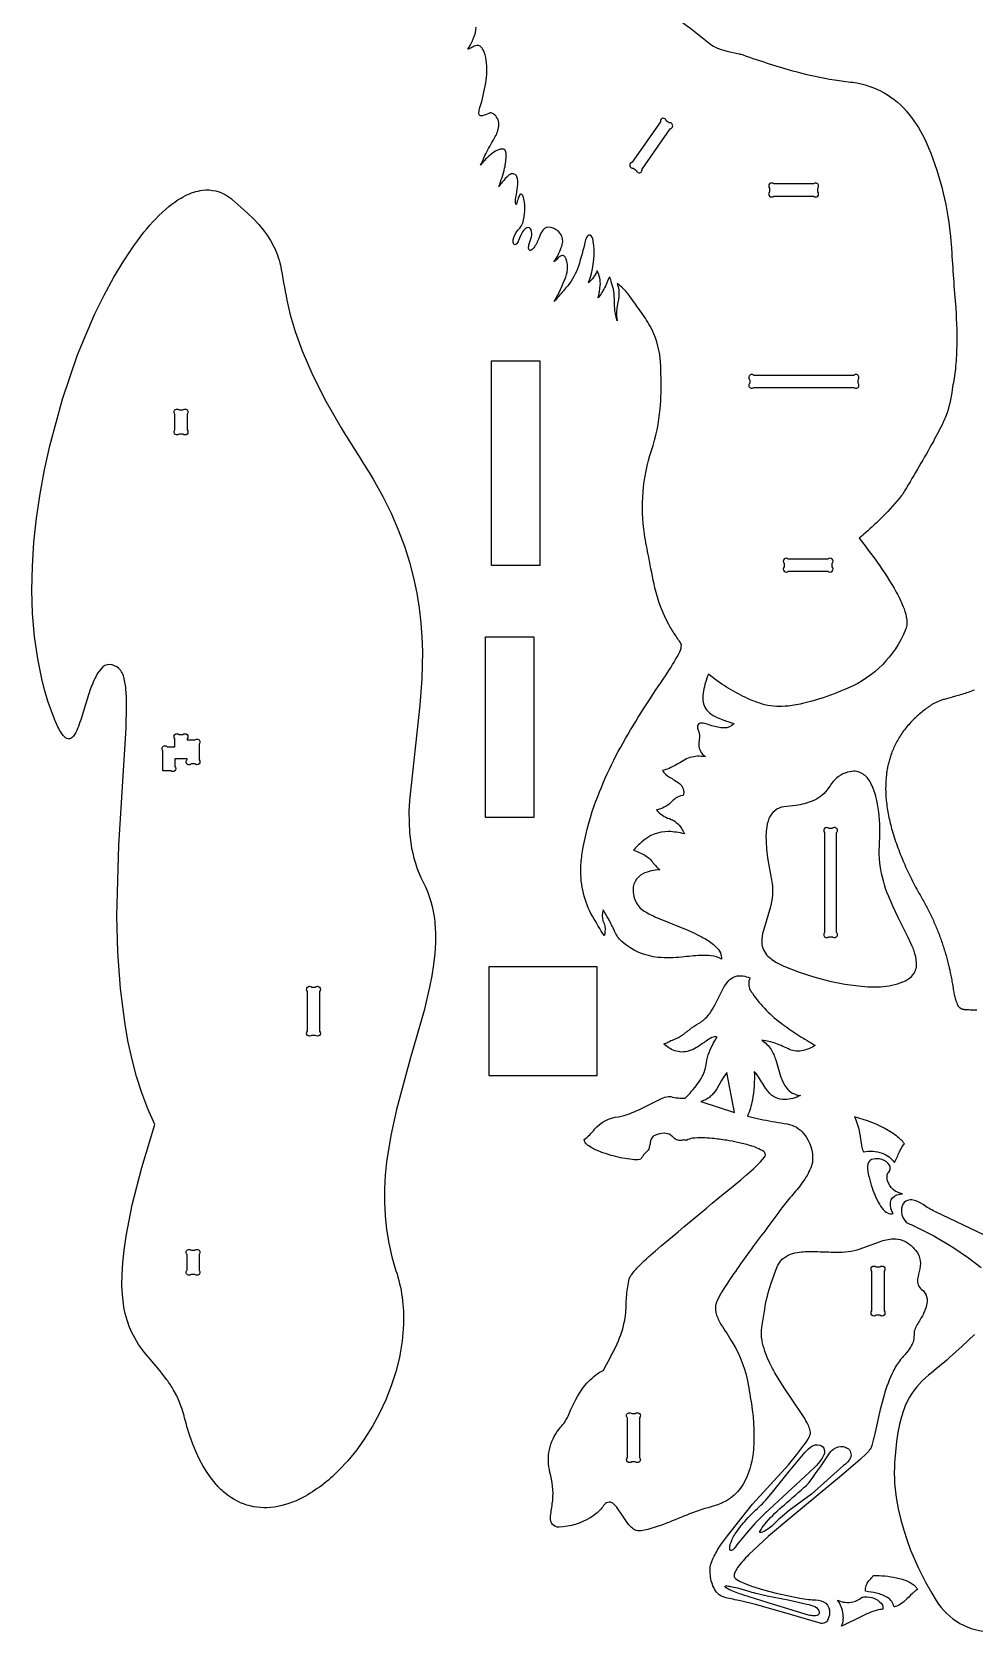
# Model space of a CAD drawing. Extents: x -1116 to 228, y -507 to 750.
# Drawn here: x -1116 to -646, y -507 to 290 of the extents above; entities that cross this region are included whole.
import ezdxf

# ---------------------------------------------------------------- set-up
doc = ezdxf.new("R2010")
doc.units = 0
doc.header["$MEASUREMENT"] = 0
doc.layers.get('0').update_dxf_attribs({"linetype": 'CONTINUOUS'})

msp = doc.modelspace()

# ---------------------------------------------------------------- linework, layer by layer
for points in [[(-792.49, 295.52, -0.01128), (-778.98, 285.02, 0.017062), (-776.07, 282.96, 0.072049), (-770.88, 280.85), (-769.39, 280.49, -0.01154), (-763.32, 279.14, -0.018161), (-761.35, 278.55, 0.016245), (-735.02, 270.23, 0.026713), (-715.76, 266.09, 0.00602), (-706.63, 264.94, -0.194929), (-678.64, 249.09, -0.065662), (-670.07, 235.05, -0.076089), (-658.1, 189.33, -0.010793), (-657.45, 181.92, 0.004744), (-655.38, 152.43, -0.024747), (-654.89, 131.47, -0.020341), (-655.69, 120.98, -0.006469), (-657.09, 111.9, -0.054595), (-660.25, 98.62, -0.023475), (-661.55, 95.58, -0.003522), (-666.47, 86.08, -0.006452), (-680.8, 61.4, -0.028451), (-682.32, 59.14, -0.035399), (-691.69, 48.65, -0.014833), (-700.33, 40.44, -0.01448), (-703.39, 37.91, -0.005387), (-694.48, 25.86, -0.027357), (-684.98, 10.96, -0.036168), (-681.12, 2.64, -0.047841), (-679.73, -2.78, -0.133467), (-680.52, -8.07, -0.195065), (-708.83, -36.76, -0.018121), (-723.24, -42.23, -0.046553), (-738.88, -45.75, -0.084877), (-750.48, -45.12, -0.046468), (-759.97, -41.58, -0.057491), (-778.63, -29.91, 0.040272), (-781.08, -38.22, 0.059723), (-781.38, -42.93, 0.204024), (-778.1, -49.13, 0.066166), (-774.21, -51.49, 0.023647), (-770.88, -52.83, 0.004179), (-765.81, -54.49, -0.221576), (-770.88, -56.67, -0.049112), (-773.9, -56.32, -0.022024), (-779.96, -54.61, 0.07677), (-782.46, -54.27, 0.368768), (-784.03, -55.82, 0.167601), (-783.68, -57.81, -0.142778), (-783.07, -61.05), (-783.39, -64.23, 0.226834), (-781.09, -70.1, 0.029904), (-779.99, -71.07, 0.120362), (-787.88, -71.45, 0.054248), (-791.19, -72.97, -0.037779), (-798.21, -76.8, -0.03573), (-801.47, -77.9, 0.108884), (-798.01, -81.15, -0.023328), (-792.96, -84.35, -0.304075), (-791.11, -90.26, 0.172257), (-795.31, -91.97, 0.015624), (-797.26, -93.82, -0.126166), (-804.4, -97.49, 0.159924), (-797.99, -101.83, -0.169479), (-792.02, -106.69, -0.028036), (-790.55, -109.39, 0.054025), (-798.57, -108.28, 0.187631), (-811.75, -113.35, 0.035356), (-815.87, -117.52, -0.026894), (-810.27, -120.09, -0.12622), (-806.07, -123.95, 0.023604), (-803.95, -126.35, 0.028182), (-802.74, -127.41, 0.121417), (-811.22, -129.28, 0.316562), (-816.08, -138.67, 0.113865), (-813.65, -145.17, 0.104774), (-811.31, -147.38, 0.048376), (-805.22, -150.67), (-788.87, -157.42, -0.026788), (-780.1, -161.74, -0.056321), (-774.88, -165.63, -0.091364), (-772.65, -168.75, -0.117983), (-772.13, -171.83, 0.113696), (-777.2, -170.1, 0.038488), (-782.55, -169.98, 0.010595), (-791.79, -170.82, -0.045665), (-803.56, -170.93, -0.160313), (-821.74, -163.05, -0.107795), (-825.41, -157.81, 0.018382), (-828.32, -151.82, 0.010595), (-831.12, -147.27, 0.14993), (-831.13, -152.79, -0.142811), (-830.15, -158.26, -0.043536), (-830.51, -160.29, -0.009166), (-836.38, -150.38, -0.136722), (-842.17, -126.76, -0.034985), (-841.45, -119.01, -0.047572), (-835.49, -95.47, -0.049129), (-818.63, -59.78, -0.013002), (-808.26, -43.1, -0.001707), (-798.83, -28.86, 0.028813), (-792.85, -18.71, 0.117585), (-792.08, -15.13, 0.068926), (-793.46, -12.91, -0.004271), (-796.8, -7.8, -0.014171), (-798.34, -5.16, -0.067835), (-805.26, 13.18, -0.007492), (-808.29, 28.38, -0.011616), (-810.45, 39.82, -0.116005), (-806.96, 81.56, 0.058729), (-802.65, 102.34, 0.034588), (-802.22, 118.22, 0.017223), (-802.59, 127.19, 0.101289), (-807.69, 143.52, 0.039687), (-812.55, 151.09, 0.002555), (-817.94, 158.57, 0.046825), (-821.8, 162.9, 0.03239), (-824.03, 164.64, -0.141383), (-823.63, 155.83, 0.095027), (-824.09, 146.05, -0.080435), (-825.4, 156.16, 0.080215), (-826.81, 165.11, 0.016458), (-827.79, 167.98, 0.060426), (-828.56, 166.63, -0.049165), (-831.63, 160.28, -0.038745), (-833.61, 157.64, 0.052805), (-832.48, 163.67, 0.133268), (-833.97, 170.94, -0.100181), (-838.36, 165.08, 0.112683), (-835.74, 183.82, 0.025479), (-836.23, 186.94, 0.199166), (-837.45, 188.74, 0.239362), (-838.2, 188.71, 0.162909), (-839.55, 187.16, 0.046713), (-840.01, 185.79, -0.027488), (-843.4, 173.36, -0.084717), (-848.69, 163.62, -0.01214), (-853.16, 158.47, 0.013043), (-855.43, 155.77, 0.043966), (-849.69, 167.94, 0.067499), (-848.76, 172.94, 0.147675), (-850.18, 178.12, 0.276984), (-851.38, 178.69, 0.14629), (-853.59, 177.32, -0.047142), (-855.55, 175.5, 0.054033), (-851.93, 182.61, 0.049008), (-851.22, 185.55, 0.243874), (-853.21, 190.43, 0.122491), (-856.93, 192.64, 0.284407), (-861.12, 191.25, 0.094414), (-862.83, 188.03, -0.063711), (-865.22, 183, -0.08538), (-866.88, 181.32, -0.528978), (-868.14, 181.74, -0.127217), (-868.03, 183.9, 0.013968), (-866.78, 187.91, 0.139277), (-866.9, 191.41, 0.379421), (-869.05, 192.49, 0.144681), (-871.22, 190.51, 0.046032), (-873.18, 186.18, -0.116081), (-874.51, 184.21, -0.458736), (-875.56, 184.36, -0.154243), (-875.85, 185.08, -0.169345), (-874.47, 190.07, -0.029638), (-872.52, 192.34, 0.105602), (-870.69, 196.4, 0.131829), (-870.97, 208.21, 0.196275), (-871.98, 209.28, 0.314844), (-872.51, 209.07, 0.099362), (-873.45, 207.02, -0.020501), (-874.26, 204.3, -0.135581), (-874.49, 204.07, -0.094612), (-874.73, 205.88, -0.032815), (-874.31, 209.1, 0.013265), (-873.59, 214.12, 0.10414), (-874.02, 217.83, 0.461234), (-877.43, 219.08, 0.069383), (-878.22, 218.53, 0.0462), (-881.31, 215.19, -0.010825), (-883.02, 213.09, 0.028618), (-880.15, 222.16, 0.061215), (-879.36, 228.8, 0.096451), (-879.73, 230.66, 0.077242), (-880.25, 231.42, 0.145762), (-880.96, 231.7, 0.125517), (-883.73, 231.07, 0.097963), (-890.14, 226.04, 0.020473), (-892.11, 223.62, -0.008383), (-889.18, 230.01, -0.008378), (-884.8, 237.91, 0.123306), (-883.05, 243.97, 0.248359), (-885.77, 249.25, 0.180514), (-887.35, 249.65, 0.104371), (-888.02, 249.37, -0.014831), (-891.2, 248.22, -0.133821), (-892.38, 248.26, -0.214295), (-892.85, 248.83, -0.096233), (-892.95, 249.65, -0.037845), (-892.47, 252.35, 0.033358), (-889.53, 264.58, 0.066497), (-889.29, 275.96, 0.080817), (-890.92, 281.18, 0.050035), (-891.8, 282.48, 0.284757), (-894.64, 283.17, 0.056058), (-895.91, 282.65, 0.006873), (-898.15, 281.35, -0.371157), (-898.3, 281.44, -0.203127), (-898.26, 281.76, 0.027111), (-895.61, 286.91, 0.082729), (-894.26, 292.46, 0.129258)], [(-637.93, -310.81), (-658.47, -301.07), (-665.82, -297.5, -0.045664), (-671.6, -294.04, 0.088584), (-676.6, -291.85, 0.119592), (-679.36, -291.97, 0.23556), (-682.07, -294.81, 0.287763), (-680.03, -302.76, 0.136483), (-677.62, -303.96), (-666.3, -309.66), (-656.79, -315.23), (-648.95, -320.55), (-642.67, -325.44)], [(-645.98, -358.79), (-652.06, -364.62), (-658.38, -370.3, -0.004482), (-668.91, -379.05, 0.104118), (-679.35, -391.74, 0.036181), (-681.41, -396.6), (-682.44, -399.87), (-683.35, -403.52), (-684.15, -407.58), (-684.83, -412.11), (-685.81, -422.7, 0.036692), (-685.68, -434.33), (-685.02, -440.04), (-684.03, -445.62), (-682.78, -451.06), (-681.29, -456.31), (-679.63, -461.35), (-677.85, -466.13), (-674.1, -474.81), (-670.46, -482.08), (-667.33, -487.69), (-665.1, -491.35, 0.253648), (-637.51, -506.95, 0.076419)]]:
    msp.add_lwpolyline(points, format="xyb")
for points in [[(-802.55, 245.24), (-816.56, 225.07, 1), (-816.03, 222.12), (-814.58, 221.12, 1), (-811.63, 221.65), (-797.62, 241.82, 1), (-798.16, 244.77), (-799.6, 245.77, 1)], [(-934.29, -326.99, -0.089177), (-930.59, -353.83, -0.044698), (-932.59, -370.17), (-934.35, -377.35), (-936.61, -384.41), (-939.31, -391.3), (-942.43, -397.97), (-945.92, -404.39), (-949.74, -410.5), (-953.87, -416.27), (-958.26, -421.64), (-962.88, -426.57, -0.075071), (-980.66, -439.95, -0.081965), (-994.95, -444.75, -0.225067), (-1020.45, -436.97, -0.035881), (-1024.42, -432.9), (-1026.47, -430.34), (-1028.44, -427.52), (-1030.33, -424.42), (-1032.14, -421.04), (-1033.86, -417.38), (-1035.48, -413.43), (-1037.01, -409.19), (-1038.44, -404.64, 0.007965), (-1040.85, -396.01, 0.017613), (-1042.12, -392.56), (-1043.54, -389.4), (-1045.09, -386.49, 0.027289), (-1048.49, -381.28), (-1052.16, -376.62), (-1059.6, -367.77, -0.138286), (-1070.12, -343.43), (-1070.61, -339.03), (-1070.85, -334.2), (-1070.81, -328.91), (-1070.47, -323.11), (-1069.81, -316.78), (-1068.81, -309.86), (-1065.7, -294.14), (-1060.98, -275.66), (-1054.46, -254.1), (-1057.9, -246.42), (-1060.91, -238.45), (-1063.54, -230.24), (-1065.79, -221.8), (-1067.71, -213.18), (-1069.29, -204.4), (-1071.59, -186.52), (-1072.87, -168.4), (-1073.32, -150.3), (-1072.45, -115.21), (-1068.77, -56.62), (-1068.51, -45.88), (-1068.61, -41.28), (-1068.89, -37.23, 0.054642), (-1070.16, -30.63, 0.068887), (-1071.48, -28.04, 0.151918), (-1075.7, -25.19, 0.242227), (-1080.35, -26.27, 0.09036), (-1083.48, -30.3, 0.042645), (-1086.63, -37.56), (-1089.68, -47.16, -0.017936), (-1092.55, -55.88, -0.039817), (-1094.41, -59.83, -0.104613), (-1096.17, -61.78, -0.324546), (-1098.96, -61.55, -0.090204), (-1100.98, -59.27, -0.03308), (-1102.78, -56.05), (-1104.08, -53.15), (-1105.99, -48.29), (-1107.72, -43.31), (-1109.26, -38.2), (-1110.63, -32.98), (-1112.85, -22.23), (-1114.42, -11.12), (-1115.35, 0.31), (-1115.68, 11.97), (-1115.45, 23.83), (-1114.68, 35.81), (-1113.41, 47.86), (-1111.66, 59.92), (-1109.47, 71.93), (-1106.86, 83.82), (-1100.54, 107.04), (-1092.95, 129.1), (-1088.74, 139.54), (-1084.32, 149.52), (-1079.69, 158.97), (-1074.91, 167.83), (-1069.99, 176.04), (-1064.96, 183.55), (-1059.87, 190.29, -0.051933), (-1047.45, 203.05, -0.050495), (-1039.24, 208.49, -0.079989), (-1030.72, 211.18, -0.179391), (-1017.95, 208.12, -0.030736), (-1015.91, 206.6), (-1008.43, 199.99), (-1005.37, 196.97), (-1002.71, 194.1), (-1000.43, 191.37), (-998.48, 188.74), (-996.84, 186.19), (-995.46, 183.69, -0.05989), (-991.92, 173.78, -0.001284), (-988.64, 156.37), (-986.96, 149.09), (-984.53, 140.75), (-981.06, 131.14), (-976.27, 120.07), (-969.88, 107.34), (-961.61, 92.75, -0.001794), (-945.72, 67.32), (-940.92, 58.7), (-936.75, 50.26), (-933.16, 41.98), (-930.12, 33.87), (-927.59, 25.92), (-925.54, 18.13), (-923.92, 10.49), (-922.71, 3), (-921.86, -4.33), (-921.34, -11.52), (-921.11, -18.56), (-921.38, -32.23), (-922.37, -45.36), (-927.62, -92.87), (-927.82, -98.29), (-927.78, -103.61), (-927.49, -108.83), (-926.89, -113.95, 0.083188), (-920.76, -133.47, -0.08967), (-915.01, -153.19, -0.018402), (-914.64, -158.39), (-914.62, -163.68), (-914.93, -169.07), (-915.54, -174.56), (-916.41, -180.13), (-917.51, -185.8), (-920.28, -197.38), (-927.14, -221.49), (-934.06, -246.69), (-936.88, -259.64), (-938.94, -272.8), (-939.6, -279.44), (-939.97, -286.13), (-940.02, -292.86), (-939.71, -299.63), (-939.02, -306.42), (-937.91, -313.25), (-936.34, -320.11)], [(-745.98, 208.28), (-726.22, 208.28, 1), (-724.1, 210.4), (-724.1, 212.16, 1), (-726.22, 214.28), (-745.98, 214.28, 1), (-748.1, 212.16), (-748.1, 210.4, 1)], [(-758.03, 116.81), (-758.03, 115.06, 1), (-755.91, 112.94), (-706.15, 112.94, 1), (-704.03, 115.06), (-704.03, 116.81, 1), (-706.15, 118.94), (-755.91, 118.94, 1)], [(-1038.42, 99.6), (-1038.42, 91.84, -1), (-1040.54, 89.72), (-1042.3, 89.72, -1), (-1044.42, 91.84), (-1044.42, 99.6, -1), (-1042.3, 101.72), (-1040.54, 101.72, -1)], [(-738.8, 21.45), (-719.04, 21.45, 1), (-716.92, 23.57), (-716.92, 25.33, 1), (-719.04, 27.45), (-738.8, 27.45, 1), (-740.92, 25.33), (-740.92, 23.57, 1)], [(-1044.42, -71.99), (-1044.42, -75.88, -1), (-1046.54, -78), (-1050.42, -78), (-1050.42, -68.12, -1), (-1048.3, -66), (-1044.42, -66), (-1044.42, -62.11, -1), (-1042.3, -59.99), (-1040.54, -59.99, -1), (-1038.42, -62.11), (-1038.42, -62.61), (-1034.54, -62.61, -1), (-1032.42, -64.73), (-1032.42, -72.49, -1), (-1034.54, -74.61), (-1036.3, -74.61, -1), (-1038.42, -72.49), (-1038.42, -71.99)], [(-708, -78.49, 0.184786), (-716.42, -83.41, 0.011262), (-719.43, -87.48, -0.136433), (-726.89, -93.15, -0.06075), (-735, -95.24, -0.002184), (-741.02, -95.92, 0.268235), (-748.41, -101.81, 0.072196), (-749.72, -107.28, 0.020413), (-749.9, -110.13), (-749.87, -113.4), (-749.62, -117.12), (-749.11, -121.31), (-748.35, -126, -0.008958), (-746.95, -133.23, -0.07392), (-747.01, -142.43, -0.02065), (-747.65, -145.78), (-751.18, -157.52, 0.078559), (-752.05, -163.48, 0.192808), (-748.94, -170.31, 0.075293), (-743.62, -174.03, 0.019184), (-741.01, -175.27), (-733.35, -178.31), (-725.63, -180.82), (-718.02, -182.81), (-710.68, -184.26), (-703.77, -185.19, 0.044516), (-691.37, -185.47, 0.088796), (-680.43, -182.59, 0.107005), (-676.59, -179.52, 0.18863), (-674.85, -173.59, 0.071915), (-676.13, -167.74, 0.017445), (-677.16, -165.08), (-679.15, -160.72), (-684.01, -151.04), (-686.54, -145.76), (-688.92, -140.22, -0.059156), (-693.04, -125.29), (-693.38, -122.14), (-693.51, -118.95), (-693.49, -117.33, 0.016781), (-693.18, -106.36, 0.054484), (-695.09, -90.81, 0.057389), (-697.84, -83.76, 0.122294), (-701.68, -79.54, 0.205522)], [(-720.71, -108.79), (-720.71, -158.55, 1), (-718.59, -160.67), (-716.83, -160.67, 1), (-714.71, -158.55), (-714.71, -108.79, 1), (-716.83, -106.67), (-718.59, -106.67, 1)], [(-790.15, -241.07, 0.0325), (-783.98, -233.95, 0.031908), (-781.63, -230.28, 0.083001), (-779.55, -223.44, -0.090768), (-775.99, -213.47, -0.010663), (-774.25, -210.63, 0.186701), (-776.9, -210.89, 0.059641), (-779.79, -212.65, -0.013769), (-784.52, -215.89, -0.147476), (-792.08, -218.09, -0.135577), (-798.36, -215.95, -0.04776), (-800.85, -214, 0.105848), (-798.75, -213.2, -0.078669), (-795.77, -211.88, 0.064526), (-791.48, -209.55, 0.006824), (-786.95, -206.09, -0.03046), (-782.45, -203.25, 0.090587), (-777.93, -198.82, 0.036873), (-775.26, -194.44, -0.005942), (-771.29, -186.46, -0.061372), (-768.43, -182.46, -0.249267), (-761.4, -180.16, -0.059336), (-757.9, -181.16, 0.240993), (-757.71, -187.19, 0.035307), (-756.69, -188.82, 0.083912), (-741.48, -204.37, 0.019213), (-733.53, -209.8, 0.007218), (-725.33, -214.79, -0.073513), (-731.32, -217.36, -0.160303), (-738.21, -216.77, 0.016203), (-744.97, -213.85, 0.061135), (-751.98, -212.24, -0.120618), (-747.39, -216.86, -0.05811), (-745.05, -222.04), (-742.6, -230.13, 0.08646), (-739.74, -235.92, 0.205504), (-732.74, -239.72, -0.102127), (-740.45, -241.81, -0.235379), (-748.83, -237.76, -0.029493), (-750.1, -236.03, 0.006394), (-754.06, -229.72, 0.055007), (-755.74, -227.81, -0.053193), (-756.69, -242.07, -0.053835), (-759.11, -249.99), (-751.27, -251.8, 0.011785), (-739.36, -253.91, -0.183663), (-731.07, -258.8, -0.193542), (-726.71, -272.47, -0.057412), (-727.22, -274.73, -0.065972), (-731.18, -282.22, -0.026135), (-736.53, -289.02, 0.014725), (-742.05, -295.71, -0.003015), (-758.12, -317.4, 0.017387), (-771.85, -337.51, 0.029929), (-774.33, -342.16, 0.177436), (-774.71, -348.46, 0.063398), (-772.34, -353.74, -0.002923), (-766.68, -362.64, -0.092151), (-758.78, -383.75, -0.012356), (-757.76, -389.92, -0.066533), (-756.15, -415.92, -0.087066), (-760.11, -431.19, -0.206426), (-773.9, -443.55, -0.013908), (-780.41, -445.49, 0.018062), (-787.94, -448.12, 0.001258), (-799.46, -452.82, -0.044483), (-812.05, -456.56, -0.100505), (-814.42, -456.48, -0.064276), (-815.35, -456.09, -0.100724), (-819.15, -452.42, -0.01184), (-823.07, -446.53, 0.050894), (-825.67, -443.3, 0.456846), (-830.38, -443.49, 0.015156), (-832.13, -445.71, -0.082554), (-837.52, -450.11, -0.119058), (-852.93, -454.8, -0.213104), (-856.34, -453.34, -0.118388), (-857.1, -451.8, -0.102458), (-857.15, -448.35, 0.011231), (-856.19, -441.41, 0.09438), (-857.55, -427.46, -0.231701), (-853.04, -405.91, -0.024524), (-851.26, -403.79, 0.076458), (-847.77, -397.83, -0.066482), (-840.78, -384.99, -0.078734), (-833.66, -378.21, -0.030037), (-830.96, -376.63, 0.010342), (-824.75, -364.87, 0.053653), (-820.5, -352.8, 0.055335), (-819.6, -343.28, -0.030321), (-818.81, -334.96, -0.022027), (-818.02, -331.2, -0.082411), (-817.22, -329.44, -0.045047), (-813.74, -325.29, -0.026866), (-804.99, -317.05, -0.001439), (-759.64, -279.33, 0.043849), (-750.61, -270.5, 0.296254), (-750.51, -268.14, 0.098715), (-750.99, -267.69, 0.076254), (-757.92, -264.64, 0.025977), (-764.12, -263.09, 0.007382), (-769.54, -262.05, 0.00546), (-776.79, -261.1, 0.048038), (-786.55, -261.04, 0.104733), (-789.45, -262.1, 0.135192), (-791.12, -261.94, -0.060597), (-793.3, -262.17, -0.14363), (-795.38, -261.26, 0.028602), (-797.35, -259.53, 0.182293), (-800.65, -258.58, 0.086261), (-805.27, -259.6, 0.244605), (-807.48, -262.3, 0.02538), (-807.63, -263.85, 0.018589), (-808.16, -265.98, -0.120565), (-808.69, -266.96, 0.050217), (-811.51, -270.24, 0.038811), (-812.22, -271.52, -0.083061), (-815.35, -271.74, -0.077299), (-833.9, -267.19, -0.047344), (-838.77, -264.5, -0.136154), (-840.3, -262.56, -0.075721), (-840.48, -261.67, 0.054625), (-835.34, -256.57, -0.199057), (-823.41, -250.37, 0.043805), (-820.55, -249.72, 0.039331), (-812.65, -246.5, -0.002529), (-801.96, -241.22, -0.087864), (-798.47, -240.2, -0.069279), (-797.29, -240.31, 0.070998)], [(-972.42, -187.89), (-972.42, -207.65, -1), (-974.54, -209.77), (-976.3, -209.77, -1), (-978.42, -207.65), (-978.42, -187.89, -1), (-976.3, -185.77), (-974.54, -185.77, -1)], [(-685.84, -273.03, 0.01801), (-683.37, -267.8, -0.051539), (-681.67, -264.73, -0.026735), (-680.93, -263.82, 0.080749), (-682.68, -261.74, 0.053021), (-689.01, -257.14, 0.077448), (-705.79, -250.43, -0.072772), (-703.24, -258.45, -0.005441), (-702.3, -264.88, 0.087259), (-701.46, -267.47), (-701.29, -267.75, -0.137519), (-692.03, -268.49, -0.15079)], [(-681.88, -288.74, -0.282001), (-689.35, -282.21, -0.12103), (-689.46, -279.31, -0.123318), (-688.42, -277.46, 0.312832), (-688.5, -274.21, 0.217991), (-693.57, -271.36, 0.11224), (-697.25, -271.68, 0.247672), (-699.12, -273.9, 0.124262), (-699.21, -277.17, 0.0196), (-698.55, -280.38), (-697.42, -284.42, 0.055723), (-693.37, -293.93, 0.064573), (-690.68, -297.34, 0.14634), (-687.94, -298.7, 0.099414), (-686.52, -298.59, -0.169235), (-687.88, -293.05, -0.294337), (-684.63, -289.24, -0.073755)], [(-1032.42, -318.95), (-1032.42, -326.7, -1), (-1034.54, -328.83), (-1036.3, -328.83, -1), (-1038.42, -326.7), (-1038.42, -318.95, -1), (-1036.3, -316.83), (-1034.54, -316.83, -1)], [(-676.17, -315.87, -0.26586), (-673.25, -326.14, 0.021311), (-674.38, -331.26, 0.276009), (-672.34, -336.3, -0.268486), (-669.64, -342.68, -0.082861), (-671.07, -347.59, -0.019192), (-672.28, -350.04, 0.008686), (-675.22, -355.09, 0.104561), (-676.09, -357.94), (-676.17, -360.7, -0.106819), (-677.49, -364.46, -0.034856), (-679.34, -367.2, -0.015525), (-682.84, -371.31, 0.059391), (-686.58, -377.19, 0.04266), (-691.05, -388.95), (-693.01, -396.15), (-695.89, -408.89, -0.010288), (-697.15, -414.07, -0.082526), (-697.96, -415.87, -0.029834), (-699.85, -418.03), (-703.05, -421.11), (-712.27, -429.07), (-736.57, -449.02), (-748.57, -459.23), (-753.85, -464), (-758.4, -468.4, 0.037445), (-764.02, -474.84, 0.061172), (-765.65, -477.84, 0.165611), (-765.68, -479.66, 0.158846), (-765.11, -480.32, 0.050206), (-762, -482.14, 0.026484), (-757.08, -484.14), (-751.21, -486), (-744.9, -487.65), (-733.11, -490.09), (-728.66, -490.74, 0.031496), (-725.03, -490.95, -0.162627), (-720.11, -492.67, -0.261042), (-718.22, -497.54, -0.112378), (-719.32, -501.26, -0.248674), (-721.92, -502.69, -0.036552), (-722.88, -502.6), (-740.59, -497.34), (-755.18, -493.27), (-762.59, -491.45, 0.001801), (-769.95, -489.93, -0.215188), (-775.53, -485.68, -0.103153), (-777.59, -478.69, -0.040966), (-777.7, -474.6, -0.061143), (-775.7, -469.22, -0.039172), (-772.03, -463.02), (-769.14, -459.01), (-756.62, -443.28), (-738.69, -423.64), (-734.46, -418.52), (-731, -413.98, 0.035774), (-728.28, -409.66, 0.059969), (-727.78, -408.17, 0.112814), (-728.24, -405.39, 0.03101), (-729.41, -402.73, 0.018847), (-731.81, -398.68), (-740.8, -385.35), (-745.46, -377.83, -0.013219), (-748.37, -372.31, -0.064033), (-751.85, -361.71, -0.074102), (-751.95, -355.05), (-750.56, -346.22, -0.040438), (-747.34, -333.23), (-744.5, -325.4, -0.225323), (-737.67, -318.82, -0.054648), (-733.2, -317.77, -0.024885), (-729.47, -317.47), (-724.18, -317.47, 0.010942), (-713.42, -317.74, 0.086071), (-701.59, -315.68), (-693.27, -312.59, -0.074679), (-686.49, -311.13, -0.184506), (-678.04, -314.11, -0.032863)], [(-691.09, -327.26), (-691.09, -347.02, -1), (-693.21, -349.14), (-694.97, -349.14, -1), (-697.09, -347.02), (-697.09, -327.26, -1), (-694.97, -325.14), (-693.21, -325.14, -1)], [(-816.84, -398.16), (-815.08, -398.16, -1), (-812.96, -400.28), (-812.96, -420.04, -1), (-815.08, -422.16), (-816.84, -422.16, -1), (-818.96, -420.04), (-818.96, -400.28, -1)], [(-720.85, -416.17, -0.16096), (-720.99, -418.36, -0.07264), (-722.39, -421.08, -0.045492), (-725.66, -424.96), (-728.21, -427.36), (-750.41, -447.94), (-755.39, -452.98), (-759.66, -457.69), (-763, -461.68, -0.010041), (-765.86, -465.47, -0.153618), (-767.16, -466.32, -0.206313), (-767.69, -466.16, -0.206313), (-767.93, -465.67, -0.119733), (-767.74, -463.56, -0.073306), (-765.24, -458.15, -0.041079), (-760.52, -451.87, -0.034169), (-753.24, -444.58, 0.028633), (-750.23, -441.52), (-746.64, -437.34), (-738.67, -427.39), (-731.24, -418.39, -0.032819), (-727.75, -414.87, -0.244331), (-722.9, -413.85, -0.245304)], [(-709.44, -415.39, -0.381833), (-707.82, -420.22, -0.158879), (-711.34, -424.06), (-727.22, -438.25), (-738.28, -446.51), (-742.85, -450.25, 0.038485), (-745.85, -453.14, -0.080643), (-751, -456.92, -0.020855), (-752.24, -457.45, -0.126077), (-752.81, -457.44, -0.20955), (-752.98, -457.21, -0.20955), (-752.93, -456.92, -0.069874), (-752.37, -455.87, -0.035749), (-749.66, -452.25, -0.047537), (-740.9, -443.72, 0.001155), (-729.6, -433.75, 0.02813), (-728.53, -432.61), (-726.88, -430.52, 0.005555), (-718.74, -418.67, -0.086032), (-716.22, -415.82, -0.202627), (-711.4, -414.63, -0.093138)], [(-758.03, -486.79, 0.017265), (-754.1, -487.85), (-749.33, -488.89), (-738.81, -490.95), (-729.49, -493.02, -0.036079), (-725.59, -494.32, -0.231232), (-723.34, -496.97, -0.400974), (-724.56, -498.75, -0.127898), (-727.46, -498.81, -0.026877), (-728.64, -498.52), (-748.86, -492.48), (-761.49, -488.43, -0.020228), (-767.98, -486.01, -0.045493), (-769.73, -484.98, -0.017087), (-770.27, -484.48, -0.248067), (-770.29, -484.23, -0.248067), (-770.11, -484.08, -0.14553), (-769.73, -484.03, -0.060176), (-767.58, -484.26, -0.018401), (-764.14, -485.03)], [(-700.25, -486.67, -0.220118), (-698.62, -481.5, 0.028576), (-696.84, -479.44, 0.036621), (-696.48, -478.84, -0.055541), (-684.89, -479.93, -0.046562), (-679.05, -481.78, -0.10141), (-675.26, -484.46, -0.057996), (-674.41, -485.72, 0.050463), (-675.93, -486.87, 0.011031), (-679.68, -490.49, -0.03254), (-682.64, -492.98, -0.081093), (-685.48, -494.33, -0.028526), (-686.1, -494.46, 0.20922), (-689.38, -489.78, 0.088731), (-694.85, -487.64, 0.014887)], [(-714.27, -491.09, 0.166913), (-706.43, -491.97, 0.119951), (-702.49, -489.87, -0.105753), (-700.55, -489.42, -0.221222), (-692.51, -492.64, -0.189197), (-691.65, -494.74, -0.096622), (-691.86, -495.69, 0.091601), (-694.52, -496.04, 0.036072), (-698.62, -497.54, 0.016142), (-702.69, -499.41, -0.003768), (-710.74, -503.46, -0.03583), (-712.2, -504.07, 0.139533), (-711.56, -497.29, 0.124938)]]:
    msp.add_lwpolyline(points, format="xyb", close=True)
for points in [[(-886.67, 24.2), (-886.67, 126.2), (-862.67, 126.2), (-862.67, 24.2)], [(-889.65, -101.26), (-889.65, -11.26), (-865.65, -11.26), (-865.65, -101.26)], [(-834.07, -175.71), (-888.07, -175.71), (-888.07, -229.71), (-834.07, -229.71)], [(-782.34, -242.69), (-765.53, -248.17), (-769.37, -228.35), (-769.74, -228.79), (-770.09, -229.24), (-770.75, -230.19), (-772, -232.24), (-774.48, -236.49), (-775.17, -237.52), (-775.92, -238.5), (-776.32, -238.96), (-776.74, -239.42), (-777.18, -239.85), (-777.65, -240.27), (-778.13, -240.66), (-778.64, -241.03), (-779.18, -241.38), (-779.75, -241.7), (-780.35, -241.99), (-780.98, -242.26), (-781.64, -242.49)]]:
    msp.add_lwpolyline(points, close=True)
msp.add_lwpolyline([(-646, -37.78), (-646.77, -38.09), (-647.55, -38.39), (-648.34, -38.67), (-649.13, -38.95), (-649.92, -39.22), (-650.72, -39.48), (-651.51, -39.73), (-652.31, -39.98), (-653.11, -40.22), (-653.92, -40.45), (-655.53, -40.91), (-657.13, -41.37), (-658.01, -41.61), (-658.89, -41.85), (-659.77, -42.08), (-660.65, -42.32), (-661.08, -42.45), (-661.52, -42.57), (-661.96, -42.71), (-662.39, -42.84), (-662.82, -42.99), (-663.25, -43.14), (-663.68, -43.3), (-664.1, -43.46), (-664.45, -43.61), (-664.81, -43.77), (-665.16, -43.93), (-665.5, -44.11), (-665.85, -44.28), (-666.19, -44.47), (-666.52, -44.65), (-666.86, -44.85), (-667.19, -45.05), (-667.51, -45.25), (-667.84, -45.46), (-668.16, -45.68), (-668.48, -45.9), (-668.8, -46.12), (-669.11, -46.35), (-669.43, -46.58), (-669.74, -46.81), (-670.05, -47.04), (-670.66, -47.53), (-671.26, -48.01), (-671.86, -48.51), (-672.46, -49.01), (-673.05, -49.51), (-674.22, -50.52), (-674.53, -50.78), (-674.83, -51.04), (-675.13, -51.31), (-675.42, -51.58), (-676.01, -52.13), (-676.59, -52.69), (-677.15, -53.26), (-677.71, -53.84), (-678.26, -54.44), (-678.8, -55.04), (-679.33, -55.65), (-679.85, -56.27), (-680.35, -56.9), (-680.85, -57.53), (-681.33, -58.18), (-681.81, -58.83), (-682.27, -59.49), (-682.72, -60.16), (-683.12, -60.78), (-683.51, -61.41), (-683.9, -62.05), (-684.27, -62.7), (-684.64, -63.35), (-684.99, -64), (-685.33, -64.67), (-685.66, -65.34), (-685.98, -66.01), (-686.29, -66.69), (-686.59, -67.38), (-686.88, -68.07), (-687.15, -68.76), (-687.41, -69.46), (-687.66, -70.16), (-687.9, -70.87), (-688.08, -71.44), (-688.25, -72.01), (-688.42, -72.58), (-688.58, -73.16), (-688.74, -73.74), (-688.88, -74.32), (-689.02, -74.91), (-689.15, -75.49), (-689.28, -76.08), (-689.39, -76.67), (-689.5, -77.26), (-689.6, -77.85), (-689.69, -78.44), (-689.77, -79.03), (-689.85, -79.63), (-689.92, -80.22), (-689.99, -81), (-690.06, -81.79), (-690.12, -82.57), (-690.17, -83.36), (-690.21, -84.15), (-690.24, -84.94), (-690.26, -85.72), (-690.27, -86.51), (-690.27, -87.3), (-690.26, -88.09), (-690.23, -88.88), (-690.2, -89.67), (-690.16, -90.45), (-690.1, -91.24), (-690.03, -92.02), (-689.96, -92.81), (-689.85, -93.76), (-689.73, -94.71), (-689.61, -95.65), (-689.47, -96.6), (-689.32, -97.55), (-689.16, -98.49), (-689, -99.43), (-688.82, -100.37), (-688.63, -101.31), (-688.43, -102.25), (-688.22, -103.18), (-688, -104.11), (-687.77, -105.04), (-687.53, -105.97), (-687.28, -106.89), (-687.01, -107.81), (-686.69, -108.89), (-686.36, -109.97), (-686.02, -111.05), (-685.67, -112.12), (-685.31, -113.19), (-684.94, -114.26), (-684.56, -115.32), (-684.18, -116.38), (-683.78, -117.44), (-683.38, -118.49), (-682.97, -119.54), (-682.55, -120.59), (-682.12, -121.64), (-681.69, -122.68), (-681.25, -123.72), (-680.79, -124.75), (-680.34, -125.78), (-679.87, -126.81), (-679.39, -127.84), (-678.91, -128.86), (-678.42, -129.88), (-677.93, -130.89), (-677.42, -131.9), (-676.91, -132.91), (-676.39, -133.91), (-675.87, -134.91), (-675.33, -135.91), (-674.8, -136.9), (-674.25, -137.89), (-673.7, -138.88), (-673.14, -139.86), (-672.57, -140.84), (-672.2, -141.48), (-671.84, -142.12), (-671.48, -142.76), (-671.12, -143.41), (-670.76, -144.06), (-670.41, -144.71), (-670.07, -145.36), (-669.72, -146.01), (-669.38, -146.67), (-669.05, -147.32), (-668.72, -147.98), (-668.39, -148.64), (-668.07, -149.31), (-667.75, -149.97), (-667.43, -150.64), (-667.12, -151.31), (-666.81, -151.98), (-666.51, -152.65), (-666.2, -153.32), (-665.91, -154), (-665.62, -154.67), (-665.33, -155.35), (-665.04, -156.03), (-664.76, -156.72), (-664.48, -157.4), (-664.21, -158.08), (-663.94, -158.77), (-663.68, -159.46), (-663.42, -160.15), (-663.16, -160.84), (-662.91, -161.53), (-662.66, -162.23), (-662.41, -162.92), (-662.17, -163.62), (-661.93, -164.32), (-661.7, -165.02), (-661.47, -165.72), (-661.25, -166.42), (-661.03, -167.12), (-660.81, -167.83), (-660.6, -168.53), (-660.39, -169.24), (-660.19, -169.95), (-659.99, -170.66), (-659.79, -171.37), (-659.6, -172.08), (-659.41, -172.8), (-659.23, -173.51), (-659.05, -174.23), (-658.87, -174.94), (-658.7, -175.66), (-658.54, -176.38), (-658.37, -177.1), (-658.21, -177.82), (-658.06, -178.54), (-657.91, -179.27), (-657.77, -179.99), (-657.62, -180.71), (-657.49, -181.44), (-657.35, -182.17), (-657.23, -182.89), (-657.1, -183.62), (-656.98, -184.35), (-656.87, -185.08), (-656.67, -186.33), (-656.57, -186.95), (-656.46, -187.57), (-656.34, -188.19), (-656.22, -188.81), (-656.09, -189.42), (-655.95, -190.04), (-655.8, -190.65), (-655.64, -191.25), (-655.55, -191.55), (-655.46, -191.85), (-655.36, -192.15), (-655.27, -192.45), (-655.16, -192.75), (-655.06, -193.04), (-654.95, -193.33), (-654.83, -193.63), (-654.71, -193.92), (-654.59, -194.21), (-654.46, -194.5), (-654.32, -194.78), (-654.26, -194.9), (-654.2, -195.01), (-654.13, -195.12), (-654.06, -195.23), (-653.99, -195.33), (-653.91, -195.44), (-653.82, -195.53), (-653.74, -195.63), (-653.65, -195.72), (-653.55, -195.81), (-653.46, -195.9), (-653.36, -195.98), (-653.26, -196.06), (-653.15, -196.14), (-653.04, -196.21), (-652.93, -196.28), (-652.82, -196.34), (-652.71, -196.4), (-652.59, -196.46), (-652.47, -196.51), (-652.35, -196.56), (-652.23, -196.61), (-652.11, -196.65), (-651.98, -196.69), (-651.86, -196.72), (-651.73, -196.75), (-651.61, -196.77), (-651.48, -196.79), (-651.35, -196.81), (-651.22, -196.82), (-651.09, -196.82), (-650.96, -196.82), (-650.68, -196.83), (-650.41, -196.85), (-649.85, -196.88), (-649.3, -196.93), (-648.75, -196.98), (-648.19, -197.02), (-647.64, -197.06), (-647.36, -197.08), (-647.09, -197.09), (-646.81, -197.1), (-646.53, -197.1), (-644.82, -197.09)])

doc.saveas('drawing.dxf')
